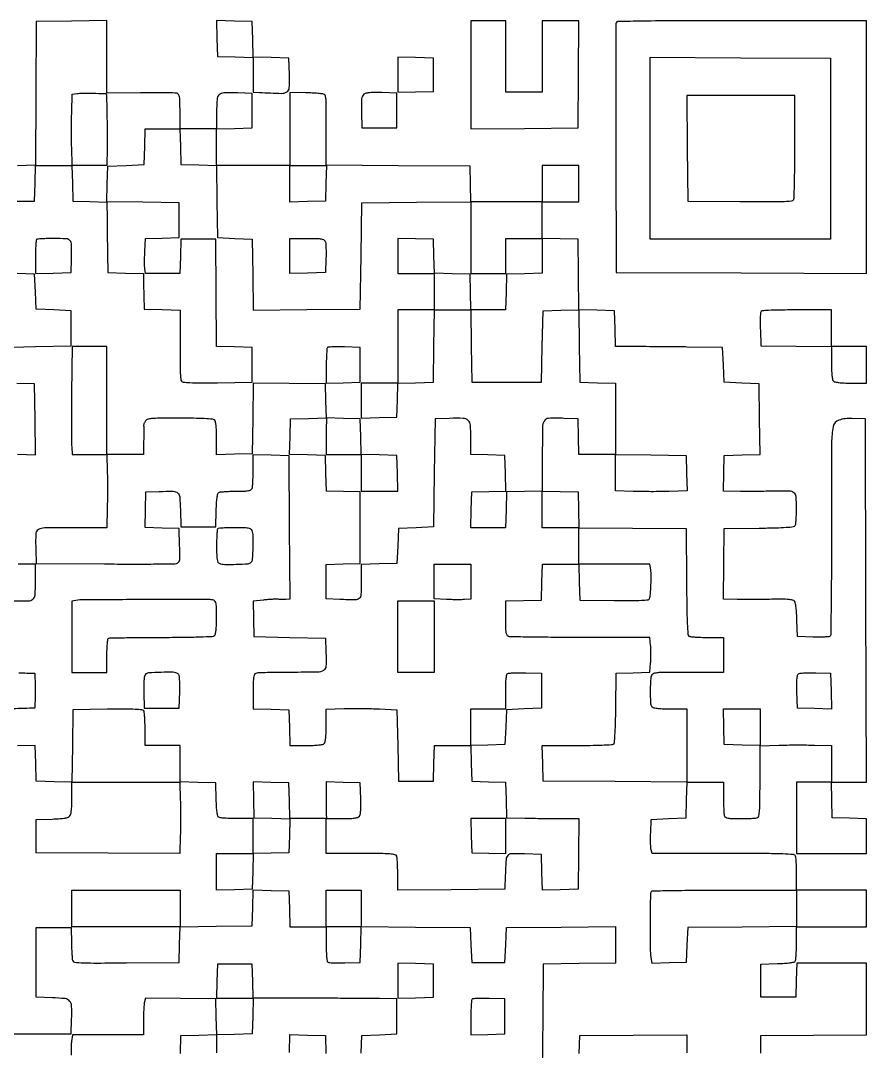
# Model space of a CAD drawing. Extents: x 179 to 1071, y 112 to 1107.
# Drawn here: x 562 to 1071, y 487 to 1107 of the extents above; entities that cross this region are included whole.
import ezdxf

# ---------------------------------------------------------------- set-up
doc = ezdxf.new("R2010")
doc.units = 0

msp = doc.modelspace()

# ---------------------------------------------------------------- linework, layer by layer
for points in [[(1007.5, 486), (1007.5, 496.5), (1039.25, 496.764047), (1071, 497.028094), (1071, 518.514047), (1071, 540), (1050.034983, 540), (1029.069966, 540), (1028.784983, 529.75), (1028.5, 519.5), (1018, 519.5), (1007.5, 519.5), (1007.5, 529.5), (1007.5, 539.5), (1017.464966, 539.788805, 0.00836), (1021.800174, 539.987032, 0.019108), (1025.055937, 540.315749, 0.01918), (1027.411, 540.737468, 0.199883), (1028.199653, 541.288805, 0.117226), (1028.504905, 542.172107, 0.006962), (1028.747767, 545.008274, 0.010173), (1028.922789, 548.426877, 0.007309), (1028.984687, 552.25), (1029, 562), (1050, 562), (1071, 562), (1071, 573), (1071, 584), (1050, 584), (1029, 584), (1029, 593.418213, 0.005951), (1028.955695, 597.140776, 0.007831), (1028.821697, 600.534475, 0.005915), (1028.632106, 603.361889, 0.07203), (1028.393011, 604.418213, 0.289206), (1027.114429, 605.372837, 0.010482), (1020.764732, 605.737237, 0.008189), (1009.872399, 605.954959, 0.000902), (984.912063, 606), (942.038104, 606), (941.472548, 608.253355, -0.047213), (941.269098, 609.585529, -0.007738), (941.160222, 612.193802, -0.008456), (941.131457, 615.276564, -0.00737), (941.203496, 618.503355), (941.5, 626.5), (952, 627), (962.5, 627.5), (962.783832, 638.25), (963.067663, 649), (974.033832, 649), (985, 649), (985, 639.581787, 0.005951), (985.044305, 635.859224, 0.007831), (985.178303, 632.465525, 0.005915), (985.367894, 629.638111, 0.07203), (985.606989, 628.581787, 0.191652), (986.343123, 627.783827, 0.070258), (987.832752, 627.312102, 0.03479), (990.394852, 627.063195, 0.006824), (995.025201, 627, 0.006352), (998.515192, 627.044336, 0.008233), (1001.712778, 627.178303, 0.006434), (1004.376466, 627.368294, 0.070701), (1005.418213, 627.606989, 0.258521), (1006.303556, 628.661473, 0.030129), (1006.724347, 631.825419, 0.015944), (1006.950407, 637.460692, 0.002052), (1007, 649.544605), (1007, 670.875232), (1018.25, 671.187616, -0.004056), (1023.301984, 671.286888, -0.002552), (1029.20625, 671.324862, -0.002561), (1035.015589, 671.302819, -0.004692), (1039.75, 671.216168), (1050, 670.932337), (1050, 659.966168), (1050, 649), (1039.5, 649), (1029, 649), (1029, 627.5), (1029, 606), (1050, 606), (1071, 606), (1071, 616.465017), (1071, 626.930034), (1060.75, 627.215017), (1050.5, 627.5), (1050.216168, 638.25), (1049.932337, 649), (1060.470592, 649), (1071.008847, 649), (1070.754424, 758.25), (1070.5, 867.5), (1062.259538, 867.790288, 0.087673), (1054.378191, 866.682157, 0.274823), (1050.990888, 862.818594, 0.045116), (1050.087656, 853.159107, 0.000828), (1050.015237, 801.780185, -0.001249), (1049.959741, 777.123738, -0.002041), (1049.775192, 756.223646, -0.000237), (1049.525932, 737.604696, -0.195312), (1049.175872, 736.775872, -0.176181), (1048.47259, 736.447684, -0.0082), (1045.807619, 736.256994, -0.012731), (1042.578019, 736.16146, -0.00872), (1038.910352, 736.210352), (1029.5, 736.5), (1029.211448, 746.443989, 0.010007), (1029.017007, 750.407093, 0.014301), (1028.673818, 753.910851, 0.01159), (1028.246614, 756.748703, 0.13077), (1027.773697, 757.772678, 0.168169), (1026.643637, 758.457544, 0.031586), (1024.216756, 758.82056, 0.020585), (1020.396032, 758.989415, 0.004966), (1014.062249, 758.945515, -0.001839), (1008.647153, 758.874108, -0.001433), (1002.760881, 758.835007, -0.001448), (997.275836, 758.830175, -0.003522), (993.230112, 758.866826), (984.960225, 759), (985.230112, 780.25), (985.5, 801.5), (1006.453905, 801.770909, 0.003025), (1016.461676, 801.960859, 0.01097), (1022.820243, 802.259718, 0.009456), (1027.178296, 802.64341, 0.228384), (1028.188593, 803.270909, 0.115178), (1028.497655, 804.154179, 0.007734), (1028.744518, 806.836347, 0.010798), (1028.921941, 810.075675, 0.007863), (1028.984687, 813.682612, 0.018661), (1028.734108, 820.708356, 0.217762), (1027.446007, 823.056167, 0.158029), (1024.60911, 824.017439, 0.00882), (1015.164684, 823.975862, -0.002775), (1010.722622, 823.902591, -0.001552), (1005.318125, 823.860221, -0.001548), (999.854827, 823.851267, -0.002519), (995.216168, 823.881396), (984.932337, 824), (985.216168, 834.75), (985.5, 845.5), (996.269789, 845.784032), (1007.039577, 846.068065), (1006.769789, 867.284032), (1006.5, 888.5), (996, 889), (985.5, 889.5), (985, 900), (984.5, 910.5), (963, 910.722336, 0.000338), (953.98268, 910.809484, 0.000307), (944.667751, 910.887487, 0.000307), (936.331941, 910.947055, 0.000988), (930.783832, 910.972336), (920.067663, 911), (919.783832, 921.75), (919.5, 932.5), (908.76979, 932.783631), (898.03958, 933.067262), (897.76979, 954.283631), (897.5, 975.5), (886.75, 975.783832), (876, 976.067663), (876, 987.033832), (876, 998), (887, 998), (898, 998), (898, 1009), (898, 1020), (887, 1020), (876, 1020), (876, 1009), (876, 998), (854.533832, 998), (833.067663, 998), (832.783832, 1008.75), (832.5, 1019.5), (789.25, 1019.760623), (746, 1020.021245), (745.887922, 1030.260623, -0.002435), (745.859441, 1034.949041, -0.001388), (745.868351, 1040.616181, -0.001386), (745.908967, 1046.320879, -0.002295), (745.978684, 1051.134888, 0.006123), (746.014412, 1056.369699, 0.023368), (745.844289, 1059.629012, 0.03504), (745.489594, 1061.708677, 0.196), (744.840763, 1062.605945, 0.109423), (743.884391, 1062.943872, 0.007612), (741.029787, 1063.248892, 0.010521), (737.582349, 1063.49124, 0.007712), (733.75, 1063.620508), (724, 1063.798903), (724, 1041.899452), (724, 1020), (702, 1020), (680, 1020), (680, 1030.966168), (680, 1041.932337), (690.75, 1042.216168), (701.5, 1042.5), (701.5, 1052.908601), (701.5, 1063.317201), (692.53042, 1063.576269, 0.014475), (684.351225, 1063.57567, 0.181538), (681.537207, 1062.424916, 0.191717), (680.255607, 1059.73486, 0.016444), (680, 1051.964816), (680, 1042), (669, 1042), (658, 1042), (658, 1052.432612, 0.004648), (657.944937, 1058.355298, 0.035161), (657.696843, 1061.139075, 0.089805), (657.176378, 1062.618361, 0.200604), (656.25, 1063.333483, 0.060293), (654.959075, 1063.516735, 0.001536), (649.065628, 1063.619873, 0.003256), (642.136277, 1063.674716, 0.002213), (634.250009, 1063.650871), (614.000018, 1063.5), (614.000009, 1085.269888), (614, 1107.039775), (592.75, 1106.769888), (571.5, 1106.5), (571.239403, 1063.283724), (570.978805, 1020.067448), (560.239403, 1019.783724)], [(364.5, 758.310067, -0.000003), (377.88575, 758.232946, -0.000003), (390.817187, 758.158282, -0.000003), (401.851282, 758.094435, -0.000017)], [(560, 998.5), (570.5, 998.5), (570.783832, 1009.25), (571.067663, 1020), (582, 1020), (592.932337, 1020), (593.216168, 1009.25), (593.5, 998.5), (603.75, 998.215017), (614, 997.930034), (614.097508, 987.715017, 0.00036), (614.145798, 983.011161, 0.000199), (614.211168, 977.269411, 0.000199), (614.282021, 971.453142, 0.000321), (614.347508, 966.5), (614.5, 955.5), (625.25, 955.216168), (636, 954.932337), (636.086145, 947.716168, 0.001483), (636.13115, 944.696723, 0.001364), (636.195118, 941.591624, 0.001361), (636.267255, 938.822812, 0.004503), (636.336145, 937), (636.5, 933.5), (647.25, 933.216168), (658, 932.932337), (658.06017, 922.216168, -0.000976), (658.077862, 917.387448, -0.000603), (658.080742, 911.710374, -0.000604), (658.070046, 906.101296, -0.001087), (658.045707, 901.5, 0.007849), (658.078015, 897.576814, 0.010887), (658.238677, 894.064194, 0.007625), (658.479906, 891.155003, 0.121614), (658.807428, 890.22917, 0.226593), (659.89358, 889.573546, 0.012877), (663.906775, 889.285443, 0.012005), (670.078201, 889.150235, 0.002709), (680.571891, 889.22917), (701.5, 889.5), (701.5, 900), (701.5, 910.5), (690.763809, 910.783692), (680.027617, 911.067383), (679.763809, 943.283692), (679.5, 975.5), (669, 975.5), (658.5, 975.5), (658.215017, 965.25), (657.930034, 955), (647.531439, 955), (637.132845, 955), (636.816422, 957.75, -0.023773), (636.713384, 959.285084, -0.005078), (636.68844, 961.958717, -0.005298), (636.723865, 965.060167, -0.005022), (636.825075, 968.215846), (637.15015, 975.931691), (647.325075, 976.215846), (657.5, 976.5), (657.5, 987), (657.5, 997.5), (635.716367, 997.769596), (613.932734, 998.039192), (614.216367, 1008.769596), (614.5, 1019.5), (625.5, 1020), (636.5, 1020.5), (636.783832, 1031.25), (637.067663, 1042), (647.5, 1042), (657.932337, 1042), (658.216168, 1031.25), (658.5, 1020.5), (669.230591, 1020.216365), (679.961183, 1019.93273), (680.230591, 998.216365), (680.5, 976.5), (691, 976), (701.5, 975.5), (701.769928, 954.236173), (702.039856, 932.972346), (734.269928, 933.236173), (766.5, 933.5), (767, 965.5), (767.5, 997.5), (800.25, 997.763664), (833, 998.027329), (833, 976.513664), (833, 955), (843.5, 955), (854, 955), (854, 965.5), (854, 976), (865, 976), (876, 976), (876, 965.533832), (876, 955.067663), (865.25, 954.783832), (854.5, 954.5), (854.216168, 943.75), (853.932337, 933), (843.5, 933), (833.067663, 933), (832.783832, 943.75), (832.5, 954.5), (821.784613, 954.783481), (811.069227, 955.066961), (810.784613, 965.283481), (810.5, 975.5), (799.75, 975.783832), (789, 976.067663), (789, 965.533832), (789, 955), (800, 955), (811, 955), (811, 944), (811, 933), (800, 933), (789, 933), (789, 911), (789, 889), (778, 889), (767, 889), (767, 878.466168), (767, 867.932337), (777.75, 868.216168), (788.5, 868.5), (788.784613, 878.716519), (789.069227, 888.933039), (799.784613, 889.216519), (810.5, 889.5), (810.769502, 911.25), (811.039005, 933), (822, 933), (832.960995, 933), (833.230498, 911.25), (833.5, 889.5), (854.5, 889.5), (875.5, 889.5), (876, 911), (876.5, 932.5), (887.230404, 932.783633), (897.960808, 933.067266), (898.230404, 911.283633), (898.5, 889.5), (909.25, 889.216168), (920, 888.932337), (920, 867.466168), (920, 846), (909.033832, 846), (898.067663, 846), (897.783832, 856.75), (897.5, 867.5), (889, 867.795054, 0.01735), (879.813671, 867.795072, 0.257452), (877.146755, 866.201315, 0.129265), (876.118666, 862.502046, 0.003493), (876, 845.51478), (876, 824.067663), (865.25, 823.783832), (854.5, 823.5), (854.216168, 812.75), (853.932337, 802), (843.432337, 802), (832.932337, 802), (833.216168, 812.75), (833.5, 823.5), (843.783473, 823.785353), (854.066946, 824.070705), (853.783473, 834.785353), (853.5, 845.5), (843.25, 845.784983), (833, 846.069966), (833, 855.999799, 0.018385), (832.714843, 863.752275, 0.190058), (831.352383, 866.578778, 0.180404), (828.390744, 867.792788, 0.01627), (820.243181, 867.788833), (811.5, 867.5), (811, 835), (810.5, 802.5), (800, 802), (789.5, 801.5), (789, 791), (788.5, 780.5), (777.75, 780.216168), (767, 779.932337), (767, 769.535719, -0.010746), (766.829374, 761.597487, -0.210283), (765.772583, 759.451058, -0.178944), (763.403099, 758.600536, -0.007419), (754.25, 758.823474), (746, 759.146947), (746, 769.538491), (746, 779.930034), (756.25, 780.215017), (766.5, 780.5), (766.5, 802), (766.5, 823.5), (756.283481, 823.784613), (746.066961, 824.069227), (745.783481, 834.784613), (745.5, 845.5), (734.716515, 845.784171), (723.93303, 846.068343), (724.216515, 856.784171), (724.5, 867.5), (735.316303, 867.784504), (746.132605, 868.069009), (745.993136, 860.784504, 0.001735), (745.945108, 857.720577, 0.001549), (745.916128, 854.538261, 0.001553), (745.907827, 851.678227, 0.004826), (745.926833, 849.75), (746, 846), (756.5, 846), (767, 846), (767, 835), (767, 824), (778.033832, 824), (789.067663, 824), (788.783832, 834.75), (788.5, 845.5), (777.783492, 845.783492), (767.066984, 846.066984), (766.783492, 856.783492), (766.5, 867.5), (756.284601, 867.784601), (746.069202, 868.069202), (745.784601, 878.284601), (745.5, 888.5), (723.769944, 888.769447), (702.039889, 889.038894), (701.769944, 867.769447), (701.5, 846.5), (690.75, 846.216168), (680, 845.932337), (680, 855.843724, 0.007753), (679.928878, 860.42998, 0.021585), (679.690223, 863.641453, 0.027185), (679.306759, 865.852831, 0.164464), (678.704914, 866.829936, 0.155696), (677.500485, 867.316334, 0.005935), (672.61505, 867.62468, 0.008894), (666.209026, 867.838556, 0.003897), (657.714613, 867.904762, 0.001918), (645.655457, 867.858492, 0.021089), (640.824844, 867.617506, 0.058157), (638.282351, 867.080372, 0.191028), (636.996195, 865.992891, 0.020506), (636.614229, 865.202949, 0.022705), (636.312312, 864.41042, 0.022834), (636.118109, 863.716598, 0.098472), (636.104918, 863.29051, -0.039811), (636.15403, 862.719386, -0.001177), (636.163303, 860.308775, -0.002346), (636.154218, 857.468405, -0.001616), (636.118421, 854.25), (636, 846), (625, 846), (614, 846), (614, 878.5), (614, 911), (603.53043, 911), (593.060861, 911), (592.78043, 883.25, 0.001173), (592.695272, 872.275197, 0.001541), (592.671909, 862.25625, 0.00112), (592.697022, 853.858509, 0.014713), (592.804791, 850.75), (593.109582, 846), (603.520959, 846), (613.932337, 846), (614.216168, 835.75, -0.004731), (614.30306, 830.981923, -0.002493), (614.325403, 825.059375, -0.00248), (614.287957, 818.994566, -0.003822), (614.18946, 813.75), (613.878919, 802), (592.958512, 802, 0.003641), (576.401326, 801.879422, 0.131778), (572.763601, 800.846717, 0.255132), (571.196824, 798.188136, 0.016909), (571.204946, 789), (571.5, 780.5), (612.5, 780.218667, 0.001309), (628.37904, 780.151276, 0.002011), (642.127374, 780.184208, 0.000655), (654.02479, 780.276147, 0.057804), (655.784677, 780.496422, 0.127783), (657.071734, 781.189857, 0.161124), (657.720197, 782.368661, 0.049306), (657.920634, 784.724163, 0.00355), (657.784677, 791.277755), (657.5, 801.5), (647.216527, 801.785353), (636.933054, 802.070705), (637.216527, 812.785353), (637.5, 823.5), (645.496645, 823.796504, -0.010944), (653.958841, 823.924926, -0.179106), (656.567079, 822.939704, -0.195806), (657.788181, 820.526579, -0.013482), (658.215131, 812.7397), (658.5, 802.5), (669, 802.5), (679.5, 802.5), (679.788805, 812.464966, -0.00836), (679.987032, 816.800174, -0.019108), (680.315749, 820.055937, -0.01918), (680.737468, 822.411, -0.199883), (681.288805, 823.199653, -0.115495), (682.161051, 823.504423, -0.007626), (684.829971, 823.747767, -0.010713), (688.052528, 823.922753, -0.007787), (691.643011, 823.984687, 0.006483), (696.463534, 824.055269, 0.033702), (699.110608, 824.307461, 0.068336), (700.644645, 824.780017, 0.194682), (701.393011, 825.581787, 0.0721), (701.632128, 826.638889, 0.005887), (701.821697, 829.475463, 0.007809), (701.955696, 832.880092, 0.00593), (702, 836.615619), (702, 846.067663), (712.75, 845.783832), (723.5, 845.5), (723.760623, 802.25), (724.021245, 759), (721.760623, 758.844475, -0.01396), (720.715107, 758.801826, -0.007594), (719.429683, 758.804827, -0.00756), (718.121534, 758.847543, -0.011882), (717, 758.927899, 0.028971), (715.639211, 758.978765, 0.007021), (713.388747, 758.900856, 0.007179), (710.805811, 758.737905, 0.007083), (708.217012, 758.500296), (701.934023, 757.833747), (702.217012, 747.166873), (702.5, 736.5), (724, 736), (745.5, 735.5), (745.796504, 727.503355, -0.017574), (745.813323, 718.729074, -0.253988), (744.291731, 716.136207, -0.132553), (740.751502, 715.121707, -0.003879), (725.062735, 715, 0.002843), (717.322829, 714.955997, 0.00422), (710.544303, 714.821697, 0.001922), (704.775737, 714.636496, 0.082806), (703.581787, 714.393011, 0.20495), (702.767927, 713.602718, 0.063217), (702.302822, 711.919034, 0.030446), (702.059651, 708.973908, 0.005377), (702, 703.426843), (702, 693.067663), (712.75, 692.783832), (723.5, 692.5), (723.783832, 681.75), (724.067663, 671), (733.833832, 671, 0.008739), (738.088767, 671.074372, 0.018512), (741.376818, 671.311437, 0.01939), (743.800954, 671.67228, 0.150842), (744.8, 672.2, 0.150735), (745.327425, 673.19798, 0.019425), (745.688383, 675.617053, 0.018546), (745.925562, 678.896868, 0.008776), (746, 683.137616), (746, 692.875232), (756.75, 693.187616, -0.005928), (761.62653, 693.271479, -0.003542), (767.426563, 693.261362, -0.003546), (773.202798, 693.169397, -0.006143), (778, 693), (788.5, 692.5), (789, 671), (789.5, 649.5), (800, 649.5), (810.5, 649.5), (810.783832, 660.25), (811.067663, 671), (822, 671), (832.932337, 671), (833.216168, 660.25), (833.5, 649.5), (843.716519, 649.215387), (853.933039, 648.930773), (854.216519, 638.215387), (854.5, 627.5), (865.5, 627.295446, 0.001114), (870.49166, 627.213743, 0.000664), (876.432405, 627.13763, 0.000665), (882.351303, 627.077527, 0.001151), (887.269888, 627.045446), (898.039775, 627), (897.769888, 605.75), (897.5, 584.5), (886.784171, 584.216515), (876.068343, 583.93303), (875.784171, 594.716515), (875.5, 605.5), (865.277755, 605.784677, 0.012089), (857.474513, 605.813268, 0.207027), (855.198021, 604.772528, 0.170037), (854.167898, 602.314567, 0.007628), (853.75078, 593), (853.5, 584.5), (821.25, 584.236147), (789, 583.972294), (789, 593.404359, 0.005942), (788.955695, 597.132231, 0.007822), (788.821697, 600.530406, 0.005904), (788.632115, 603.36157, 0.072059), (788.393011, 604.418213, 0.257256), (787.346099, 605.301441, 0.030951), (784.243952, 605.72381, 0.016256), (778.715635, 605.950214, 0.002106), (766.893011, 606), (746, 606), (746, 616.5), (746, 627), (755.377555, 627, 0.007941), (759.879429, 627.0715, 0.025065), (762.886345, 627.318264, 0.036119), (764.895319, 627.734312, 0.151559), (765.916414, 628.399285, 0.132968), (766.412685, 629.486141, 0.020746), (766.703614, 631.849829, 0.018924), (766.84141, 635.042317, 0.009044), (766.788859, 639.149285), (766.5, 648.5), (756.25, 648.784983), (746, 649.069966), (745.894037, 640.784983, 0.002355), (745.866782, 637.411413, 0.00255), (745.872467, 634.125901, 0.0024), (745.905225, 631.309289, 0.012354), (745.969404, 629.75), (746.150733, 627), (735.109198, 627), (724.067663, 627), (723.783832, 637.75), (723.5, 648.5), (712.715822, 648.784178), (701.931643, 649.068357), (702.215822, 638.284178), (702.5, 627.5), (713.284606, 627.215817), (724.069211, 626.931635), (723.784606, 616.715817), (723.5, 606.5), (712.75, 606.216168), (702, 605.932337), (702, 616.466168), (702, 627), (692.25, 627.015313, -0.007309), (688.426877, 627.077211, -0.010173), (685.008274, 627.252233, -0.006962), (682.172107, 627.495095, -0.117226), (681.288805, 627.800347, -0.199883), (680.737468, 628.589, -0.01918), (680.315749, 630.944063, -0.019108), (679.987032, 634.199826, -0.00836), (679.788805, 638.535034), (679.5, 648.5), (668.75, 648.783832), (658, 649.067663), (658, 660.033832), (658, 671), (647.5, 671), (637, 671), (636.984687, 680.75, 0.007655), (636.920078, 684.577369, 0.010563), (636.73694, 688.009244, 0.007444), (636.482259, 690.852781, 0.115844), (636.162796, 691.77083, 0.230932), (635.095412, 692.427241, 0.012869), (631.091209, 692.714887, 0.012029), (624.928451, 692.849994, 0.002701), (614.428109, 692.77083), (593.5, 692.5), (593.230404, 670.716367), (592.960808, 648.932734), (582.230404, 649.216367), (571.5, 649.5), (571.215829, 660.283485), (570.931657, 671.06697), (560.215829, 670.783485)], [(557.214619, 758.012486, 0.009074), (566.769044, 758.018961, 0.171343), (569.532083, 759.053346, 0.207079), (570.773149, 761.528296, 0.014106), (571, 769.567388), (571, 780), (560.519052, 780, -0.011573)], [(557.261248, 693.275652, 0.001379), (564.257812, 693.497602, 0.000127), (570.51991, 693.715128, 0.161135), (570.75, 693.800293, 0.220817), (570.85188, 694.004838, 0.000737), (570.926563, 696.878836, 0.003786), (570.98199, 700.151844, 0.00234), (571, 704, 0.00234), (570.981989, 707.848281, 0.003785), (570.926563, 711.121698, 0.000739), (570.851876, 713.995851, 0.219655), (570.75, 714.201526, 0.165313), (570.517736, 714.286517, 0.000058), (561.026562, 714.504968, 0.000937)], [(549.5, 497.5), (571, 497.5), (592.5, 497.5), (592.788833, 506.243181, 0.016437), (592.790065, 514.283794, 0.175522), (591.596909, 517.269158, 0.186549), (588.802745, 518.703343, 0.018997), (581.234094, 519.21398), (571.5, 519.5), (571.5, 540.5), (571.5, 561.5), (582, 561.5), (592.5, 561.5), (592.681818, 552.148871, 0.00509), (592.790994, 548.464143, 0.00684), (592.969499, 545.129581, 0.004867), (593.183799, 542.348184, 0.070059), (593.405837, 541.384788, 0.289181), (594.478346, 540.583946, 0.010713), (599.749969, 540.283358, 0.009535), (608.379033, 540.141266, 0.001427), (625.724019, 540.235918), (657.5, 540.5), (657.783635, 551.230591), (658.06727, 561.961183), (679.783635, 562.230591), (701.5, 562.5), (701.784171, 573.283485), (702.068343, 584.06697), (712.784171, 583.783485), (723.5, 583.5), (723.783832, 572.75), (724.067663, 562), (734.984444, 562), (745.901224, 562), (745.913288, 551.837324, 0.008032), (745.981564, 547.87976, 0.011762), (746.179419, 544.402323, 0.007276), (746.453334, 541.524908, 0.170612), (746.802324, 540.797676, 0.17533), (747.520153, 540.461254, 0.008527), (750.185976, 540.263399, 0.01301), (753.420448, 540.16306, 0.008941), (757.089648, 540.210352), (766.5, 540.5), (766.78397, 551.263621), (767.06794, 562.027242), (799.78397, 561.763621), (832.5, 561.5), (833, 551), (833.5, 540.5), (843.5, 540.5), (853.5, 540.5), (854, 551), (854.5, 561.5), (887.25, 561.763664), (920, 562.027329), (920, 551.033167), (920, 540.039005), (898.25, 539.769502), (876.5, 539.5), (876.236147, 507.25), (875.972294, 475)], [(767, 486), (767.5, 496.5), (778, 497), (788.5, 497.5), (788.5, 508), (788.5, 518.5), (778, 518.703106, 0.002858), (772.002184, 518.784826, 0.000531), (760.974339, 518.860325, 0.000569), (748.079934, 518.920249, 0.000519), (734.784983, 518.953106), (702.069966, 519), (701.784983, 529.25), (701.5, 539.5), (691, 539.5), (680.5, 539.5), (680.215017, 529.25), (679.930034, 519), (690.998849, 519), (702.067663, 519), (701.783832, 508.25), (701.5, 497.5), (690.784171, 497.216515), (680.068343, 496.93303), (679.784171, 507.716515), (679.5, 518.5), (658.371739, 518.769533), (637.243479, 519.039067), (636.635394, 516.769533, 0.044787), (636.39736, 515.401486, 0.006599), (636.201923, 512.596363, 0.007401), (636.063451, 509.266462, 0.0063), (636.013655, 505.75), (636, 497), (614.631669, 497), (593.263338, 497), (592.704073, 492.830366, 0.024166), (592.527753, 490.761242, 0.009409), (592.476434, 487.889503, 0.009289), (592.537301, 484.772778, 0.011385)]]:
    msp.add_lwpolyline(points, format="xyb")
for points in [[(680.215822, 1096.284178), (680.5, 1085.5), (691.25, 1085.216168), (702, 1084.932337), (702, 1074.466168), (702, 1064), (705.75, 1063.821362, 0.004715), (719.062448, 1063.312972, 0.140473), (722.293887, 1064.1394, 0.254288), (723.715604, 1066.493653, 0.018317), (723.783598, 1074.375418), (723.5, 1084.5), (712.783492, 1084.783492), (702.066984, 1085.066984), (701.783492, 1095.783492), (701.5, 1106.5), (690.715822, 1106.784178), (679.931643, 1107.068357)], [(920.460009, 1105.75, 0.090591), (920.266358, 1104.709509, 0.000109), (920.198937, 1082.982812, 0.000984), (920.176611, 1058.652573, 0.000605), (920.241394, 1030), (920.5, 955.5), (995.75, 955.243674), (1071, 954.987348), (1071, 1030.993674), (1071, 1107), (995.968615, 1107, 0.000668), (957.448289, 1106.948566, 0.003471), (936.19131, 1106.744245, 0.001205), (921.475143, 1106.465155, 0.305157)], [(1049.5, 1030), (1049.5, 975.5), (995.211905, 975.5), (940.92381, 975.5), (940.942857, 1025.75, -0.000032), (940.951538, 1045.331386, -0.000047), (940.961905, 1062.563467, -0.000022), (940.972765, 1077.239555, -0.00086), (940.980952, 1080.508612), (941, 1085.017225), (995.25, 1084.758612), (1049.5, 1084.5)], [(613.46499, 1062.868343, -0.193312), (613.777993, 1062.135158, -0.000635), (613.982064, 1052.085804, -0.00364), (614.107731, 1041.394794, -0.003214), (614.085939, 1030.25), (614, 1020), (603.564338, 1020), (593.128677, 1020), (592.814338, 1030.75, -0.004764), (592.71797, 1035.639772, -0.002808), (592.691312, 1041.482953, -0.002809), (592.730257, 1047.320615, -0.004803), (592.836935, 1052.191967), (593.173871, 1062.883933), (595.836935, 1063.222547, -0.030914), (599.310577, 1063.447487, -0.005737), (605.713446, 1063.392319, -0.00176), (612.62647, 1063.229072, -0.191871)], [(768.697521, 1062.768089, 0.124908), (767.776594, 1061.654302, 0.076459), (767.286887, 1060.011737, 0.036072), (767.10935, 1057.284735, 0.005883), (767.209381, 1051.983715), (767.5, 1042.5), (778, 1042.5), (788.5, 1042.5), (788.5, 1053), (788.5, 1063.5), (779.48814, 1063.784375, 0.009199), (775.310038, 1063.839313, 0.022168), (772.222398, 1063.686111, 0.028708), (769.991368, 1063.345945, 0.106062)], [(963.235953, 1030.25), (963.5, 998.5), (994.93202, 998.235498, 0.001697), (1010.901959, 998.155315, 0.00816), (1019.995146, 998.288929, 0.006635), (1026.009704, 998.555446, 0.241447), (1027.166708, 999.235498, 0.134731), (1027.492293, 1000.296498, 0.001088), (1027.738089, 1009.161365, 0.003824), (1027.920853, 1019.372002, 0.002438), (1027.984687, 1031.25), (1028, 1062), (995.485953, 1062), (962.971906, 1062)], [(571.666667, 975.333333, 0.177495), (571.400093, 974.758266, 0.004883), (571.195833, 971.96402, 0.009496), (571.048292, 968.629052, 0.006305), (571, 964.799502), (571, 954.932337), (581.75, 955.216168), (592.5, 955.5), (592.715165, 963.5, 0.009194), (592.788901, 972.172805, 0.17473), (591.859198, 974.67419, 0.206557), (589.600047, 975.797965, 0.013552), (582.147615, 976, 0.006339), (578.338339, 975.951706, 0.009542), (575.020445, 975.804167, 0.004928), (572.241287, 975.599873, 0.177367)], [(745.527452, 973.746645, -0.047213), (745.730902, 972.414471, -0.007738), (745.839778, 969.806198, -0.008456), (745.868543, 966.723436, -0.00737), (745.796504, 963.496645), (745.5, 955.5), (734.75, 955.216168), (724, 954.932337), (724, 965.466168), (724, 976), (734.480948, 976, -0.003696), (741.090691, 975.951146, -0.046645), (743.565956, 975.682761, -0.147279), (744.810178, 975.013211, -0.135509)], [(1007.428774, 931.674983, 0.081654), (1007.239658, 930.758353, 0.005045), (1007.154817, 927.970602, 0.007376), (1007.136178, 924.631743, 0.005394), (1007.210159, 920.924983), (1007.5, 911.5), (1028.75, 911.230112), (1050, 910.960225), (1050, 901.180112, 0.008721), (1050.074341, 896.918248, 0.018496), (1050.311349, 893.626174, 0.019373), (1050.672136, 891.199565, 0.150894), (1051.2, 890.2, 0.149044), (1052.181224, 889.677271, 0.019949), (1054.522984, 889.314516, 0.019071), (1057.676508, 889.075482, 0.009379), (1061.7, 889), (1071, 889), (1071, 900), (1071, 911), (1060.5, 911), (1050, 911), (1050, 922), (1050, 933), (1028.968615, 933, 0.002561), (1018.187445, 932.944787, 0.012799), (1012.147003, 932.728206, 0.014645), (1008.334853, 932.381396, 0.277936)], [(746.700461, 910.367127, 0.177497), (746.420373, 909.762901, 0.004882), (746.20576, 906.826734, 0.009496), (746.05074, 903.322398, 0.006304), (746, 899.29835), (746, 888.930034), (756.25, 889.215017), (766.5, 889.5), (766.5, 900), (766.5, 910.5), (756.950461, 910.783794, 0.007041), (753.240283, 910.841782, 0.010544), (750.000338, 910.778463, 0.005798), (747.297812, 910.637197, 0.182377)], [(962.783172, 834.814994), (963.066345, 824.129987), (952.283172, 823.814994, -0.004768), (947.376586, 823.71848, -0.002806), (941.509744, 823.691957, -0.002806), (935.646059, 823.731259, -0.00479), (930.75, 823.838476), (920, 824.176952), (920, 835.108364), (920, 846.039775), (941.25, 845.769888), (962.5, 845.5)], [(897.783692, 812.763809), (898.067383, 802.027617), (930.283692, 801.763809), (962.5, 801.5), (962.764319, 769.550168, 0.001803), (962.951056, 753.830801, 0.007577), (963.240328, 744.392156, 0.00522), (963.604237, 737.927232, 0.238962), (964.264319, 736.81548, 0.116655), (965.161958, 736.504391, 0.00716), (968.001081, 736.256679, 0.010334), (971.425135, 736.078324, 0.007451), (975.25, 736.015313), (985, 736), (985, 725.5), (985, 715), (974.75, 714.911553, -0.001969), (970.080299, 714.889648, -0.001151), (964.484672, 714.898316, -0.001151), (958.884095, 714.93277, -0.001953), (954.19782, 714.990692, 0.008019), (949.613058, 714.991737, 0.017993), (946.137717, 714.811581, 0.020002), (943.60031, 714.485596, 0.131997), (942.44782, 713.956695, 0.204704), (941.254834, 711.632613, 0.014469), (940.94558, 704.181098, 0.015047), (941.076173, 696.740269, 0.186559), (942.2, 694.2, 0.150969), (943.200304, 693.671932, 0.019349), (945.630442, 693.311224, 0.018472), (948.928253, 693.074295, 0.008695), (953.2, 693), (963, 693), (963, 670.989377), (963, 648.978755), (919.75, 649.239377), (876.5, 649.5), (876.216168, 660.25), (875.932337, 671), (896.716168, 671.015313, 0.003503), (904.770495, 671.077676, 0.00535), (911.755795, 671.255482, 0.002096), (917.730023, 671.496619, 0.131094), (918.729091, 671.811407, 0.228384), (919.35659, 672.821704, 0.009456), (919.740282, 677.179757, 0.01097), (920.039141, 683.538324, 0.003025), (920.229091, 693.546095), (920.5, 714.5), (930.632246, 714.783683), (940.764491, 715.067366), (941.168658, 720.783683, 0.010303), (941.295461, 723.318527, 0.006937), (941.340389, 726.216144, 0.006989), (941.305742, 729.022101, 0.013749), (941.185719, 731.25), (940.798613, 736), (898.981094, 736, -0.001357), (882.837472, 736.043816, -0.002139), (868.982821, 736.178303, -0.000511), (856.856054, 736.360311, -0.087819), (855.581787, 736.606989, -0.20495), (854.767927, 737.397282, -0.063217), (854.302822, 739.080966, -0.030446), (854.059651, 742.026092, -0.005377), (854, 747.573157), (854, 757.932337), (864.75, 758.216168), (875.5, 758.5), (875.783832, 769.25), (876.067663, 780), (887.033832, 780), (898, 780), (898, 791), (898, 802), (887, 802), (876, 802), (876, 813.033832), (876, 824.067663), (886.75, 823.783832), (897.5, 823.5)], [(680.666667, 801.333333, 0.177151), (680.400184, 800.759466, 0.005003), (680.195833, 798.005386, 0.009619), (680.048298, 794.715883, 0.006396), (680, 790.940322, 0.005893), (680.060959, 785.768394, 0.032092), (680.306259, 782.979628, 0.066055), (680.774075, 781.375813, 0.199759), (681.581787, 780.606989, 0.087326), (684.868036, 779.967489, 0.012209), (691.81935, 780.01219, 0.008428), (698.924892, 780.351405, 0.182186), (700.8, 781.2, 0.182186), (701.648595, 783.075108, 0.008428), (701.98781, 790.18065, 0.012209), (702.032511, 797.131964, 0.087326), (701.393011, 800.418213, 0.199759), (700.624187, 801.225925, 0.066055), (699.020372, 801.693741, 0.032092), (696.231606, 801.939041, 0.005893), (691.059678, 802, 0.006396), (687.284117, 801.951702, 0.009619), (683.994614, 801.804167, 0.005003), (681.240534, 801.599816, 0.177151)], [(833, 769.560365), (833, 759.120731), (829.25, 758.810365, -0.015902), (827.323226, 758.71245, -0.005167), (824.471875, 758.687815, -0.005145), (821.300723, 758.725818, -0.005769), (818.25, 758.829004), (811, 759.158008), (811, 769.579004), (811, 780), (822, 780), (833, 780)], [(898.216168, 769.25), (898.5, 758.5), (919.291527, 758.276431, 0.002745), (929.539147, 758.222497, 0.011733), (935.651635, 758.367336, 0.010847), (939.691209, 758.645893, 0.299758), (940.482184, 759.276431, 0.059765), (941.010959, 761.940614, 0.007907), (941.360601, 767.691225, 0.008928), (941.516643, 773.457289, 0.042544), (941.267096, 776.741506), (940.738315, 780), (919.335326, 780), (897.932337, 780)], [(595.25, 758.239058), (593, 757.860898), (593, 736.430449), (593, 715), (603.5, 715), (614, 715), (614, 724.940983, -0.008466), (614.065194, 728.791043, -0.012932), (614.264573, 732.125317, -0.007448), (614.541701, 734.873978, -0.22936), (614.900674, 735.438613, -0.133838), (615.669597, 735.665961, -0.000554), (624.585948, 735.846784, -0.002691), (634.732836, 735.986687, -0.001686), (646.607042, 736.046456, 0.002287), (660.237894, 736.131469, 0.006054), (669.986264, 736.354936, 0.00312), (677.39033, 736.660653, 0.162718), (678.706368, 737.17127, 0.164141), (679.306202, 738.143742, 0.027258), (679.689674, 740.34068, 0.021703), (679.928629, 743.524832, 0.007877), (680, 748.055057, 0.005146), (679.943179, 753.575958, 0.036842), (679.692263, 756.230784, 0.091162), (679.170149, 757.662434, 0.190436), (678.25, 758.380857, 0.071971), (675.357395, 758.796883, 0.000215), (637.326484, 758.748229, 0.000366), (600.17041, 758.65753, 0.040858)], [(637.083586, 713.600715, 0.132968), (636.587315, 712.513859, 0.020746), (636.296386, 710.150171, 0.018924), (636.15859, 706.957683, 0.009044), (636.211141, 702.850715), (636.5, 693.5), (647, 693.5), (657.5, 693.5), (657.788231, 703.417355, 0.006827), (657.861823, 708.195195, 0.023663), (657.721018, 711.282937, 0.033714), (657.395734, 713.294865, 0.19692), (656.788231, 714.152042, 0.136089), (653.92038, 715.023042, 0.01308), (646.558482, 715.009684, 0.010728), (639.109382, 714.641189, 0.204582)], [(875.5, 704), (875.5, 693.5), (865, 693), (854.5, 692.5), (854, 682), (853.5, 671.5), (843.25, 671.215017), (833, 670.930034), (833, 681.965017), (833, 693), (843.5, 693), (854, 693), (854, 703.416667, -0.006704), (854.065366, 708.291715, -0.021745), (854.292524, 711.517753, -0.027418), (854.655143, 713.648041, -0.242567), (855.25, 714.355184, -0.086451), (856.128197, 714.554344, -0.004885), (858.923437, 714.668364, -0.007376), (862.26986, 714.722736, -0.005334), (866, 714.688517), (875.5, 714.5)], [(1049.78419, 703.714639), (1050.068381, 692.929279), (1039.78419, 693.214639), (1029.5, 693.5), (1029.211769, 703.417355, -0.006852), (1029.138477, 708.191621, -0.023595), (1029.279427, 711.284851, -0.033522), (1029.604837, 713.304675, -0.194332), (1030.211769, 714.171892, -0.121344), (1031.127273, 714.490367, -0.009174), (1033.765332, 714.688381, -0.012224), (1036.958808, 714.791006, -0.008988), (1040.5, 714.754537), (1049.5, 714.5)], [(658.185662, 638.400107, -0.004695), (658.283852, 633.553323, -0.002696), (658.315844, 627.708919, -0.002693), (658.284689, 621.83499, -0.004488), (658.187423, 616.889531), (657.874847, 605.978849), (614.687423, 606.239424), (571.5, 606.5), (571.5, 616.5), (571.5, 626.5), (581, 626.775541, 0.007256), (585.882684, 626.988113, 0.030165), (588.808934, 627.336011, 0.052369), (590.659461, 627.874731, 0.135585), (591.75, 628.71667, 0.112838), (592.289982, 629.928812, 0.02024), (592.671699, 632.389699, 0.018544), (592.920569, 635.64385, 0.009812), (593, 639.69113), (593, 649), (625.435662, 649), (657.871323, 649)], [(1029, 573.013664), (1029, 562.027329), (996.25, 561.763664), (963.5, 561.5), (963, 551), (962.5, 540.5), (952.343634, 540.216051), (942.187267, 539.932101), (941.573051, 543.716051, -0.038967), (941.154234, 548.749087, -0.002159), (941.141453, 564.535778, -0.000837), (941.228708, 581.371436, -0.123021), (941.711727, 583.25, -0.270286), (942.216595, 583.557012, -0.000324), (954.75947, 583.779688, -0.002659), (968.873838, 583.946041, -0.001617), (985.559017, 584), (1029, 584)], [(833.700461, 518.367127, 0.177497), (833.420373, 517.762901, 0.004882), (833.20576, 514.826734, 0.009496), (833.05074, 511.322398, 0.006304), (833, 507.29835), (833, 496.930034), (843.25, 497.215017), (853.5, 497.5), (853.5, 508), (853.5, 518.5), (843.950461, 518.783794, 0.007041), (840.240283, 518.841782, 0.010544), (837.000338, 518.778463, 0.005798), (834.297812, 518.637197, 0.182377)]]:
    msp.add_lwpolyline(points, format="xyb", close=True)
for points in [[(833, 1074.486147), (833, 1041.972294), (865.25, 1042.236147), (897.5, 1042.5), (897.763853, 1074.75), (898.027706, 1107), (887.013853, 1107), (876, 1107), (876, 1085.5), (876, 1064), (865, 1064), (854, 1064), (854, 1085.5), (854, 1107), (843.5, 1107), (833, 1107)], [(789, 1074.5), (789, 1063.932337), (799.75, 1064.216168), (810.5, 1064.5), (810.5, 1074.5), (810.5, 1084.5), (799.75, 1084.783832), (789, 1085.067663)], [(745.783832, 1009.25), (745.5, 998.5), (734.75, 998.216168), (724, 997.932337), (724, 1008.966168), (724, 1020), (735.033832, 1020), (746.067663, 1020)], [(811, 736.5), (811, 715), (800, 715), (789, 715), (789, 736.5), (789, 758), (800, 758), (811, 758)], [(1007, 681.966168), (1007, 670.932337), (996.25, 671.216168), (985.5, 671.5), (985.216168, 682.25), (984.932337, 693), (995.966168, 693), (1007, 693)], [(833.215017, 616.75), (833.5, 606.5), (843.75, 606.215017), (854, 605.930034), (854, 616.465017), (854, 627), (843.465017, 627), (832.930034, 627)], [(701.783832, 595.25), (701.5, 584.5), (690.75, 584.216168), (680, 583.932337), (680, 594.966168), (680, 606), (691.033832, 606), (702.067663, 606)], [(658, 573), (658, 562), (625.5, 562), (593, 562), (593, 573), (593, 584), (625.5, 584), (658, 584)], [(767, 573), (767, 562), (756.5, 562), (746, 562), (746, 573), (746, 584), (756.5, 584), (767, 584)], [(789, 529.5), (789, 518.932337), (799.75, 519.216168), (810.5, 519.5), (810.5, 529.5), (810.5, 539.5), (799.75, 539.783832), (789, 540.067663)]]:
    msp.add_lwpolyline(points, close=True)
for points in [[(549.5, 910.5), (571, 911), (592.5, 911.5), (592.5, 922), (592.5, 932.5), (582, 933), (571.5, 933.5), (571, 944), (570.5, 954.5), (560, 955)], [(560.269987, 846.215966), (571.039973, 845.931931), (570.769987, 867.215966), (570.5, 888.5), (559.716515, 888.784171)], [(658.216168, 485.75), (658.5, 496.5), (669.25, 496.783832), (680, 497.067663), (680, 486.014329)], [(723.784171, 486.283485), (724.068343, 497.06697), (734.784171, 496.783485), (745.5, 496.5), (745.784183, 485.715394)], [(898.216515, 485.784171), (898.5, 496.5), (930.75, 496.763853), (963, 497.027706), (963, 486.013853)]]:
    msp.add_lwpolyline(points)

doc.saveas('drawing.dxf')
